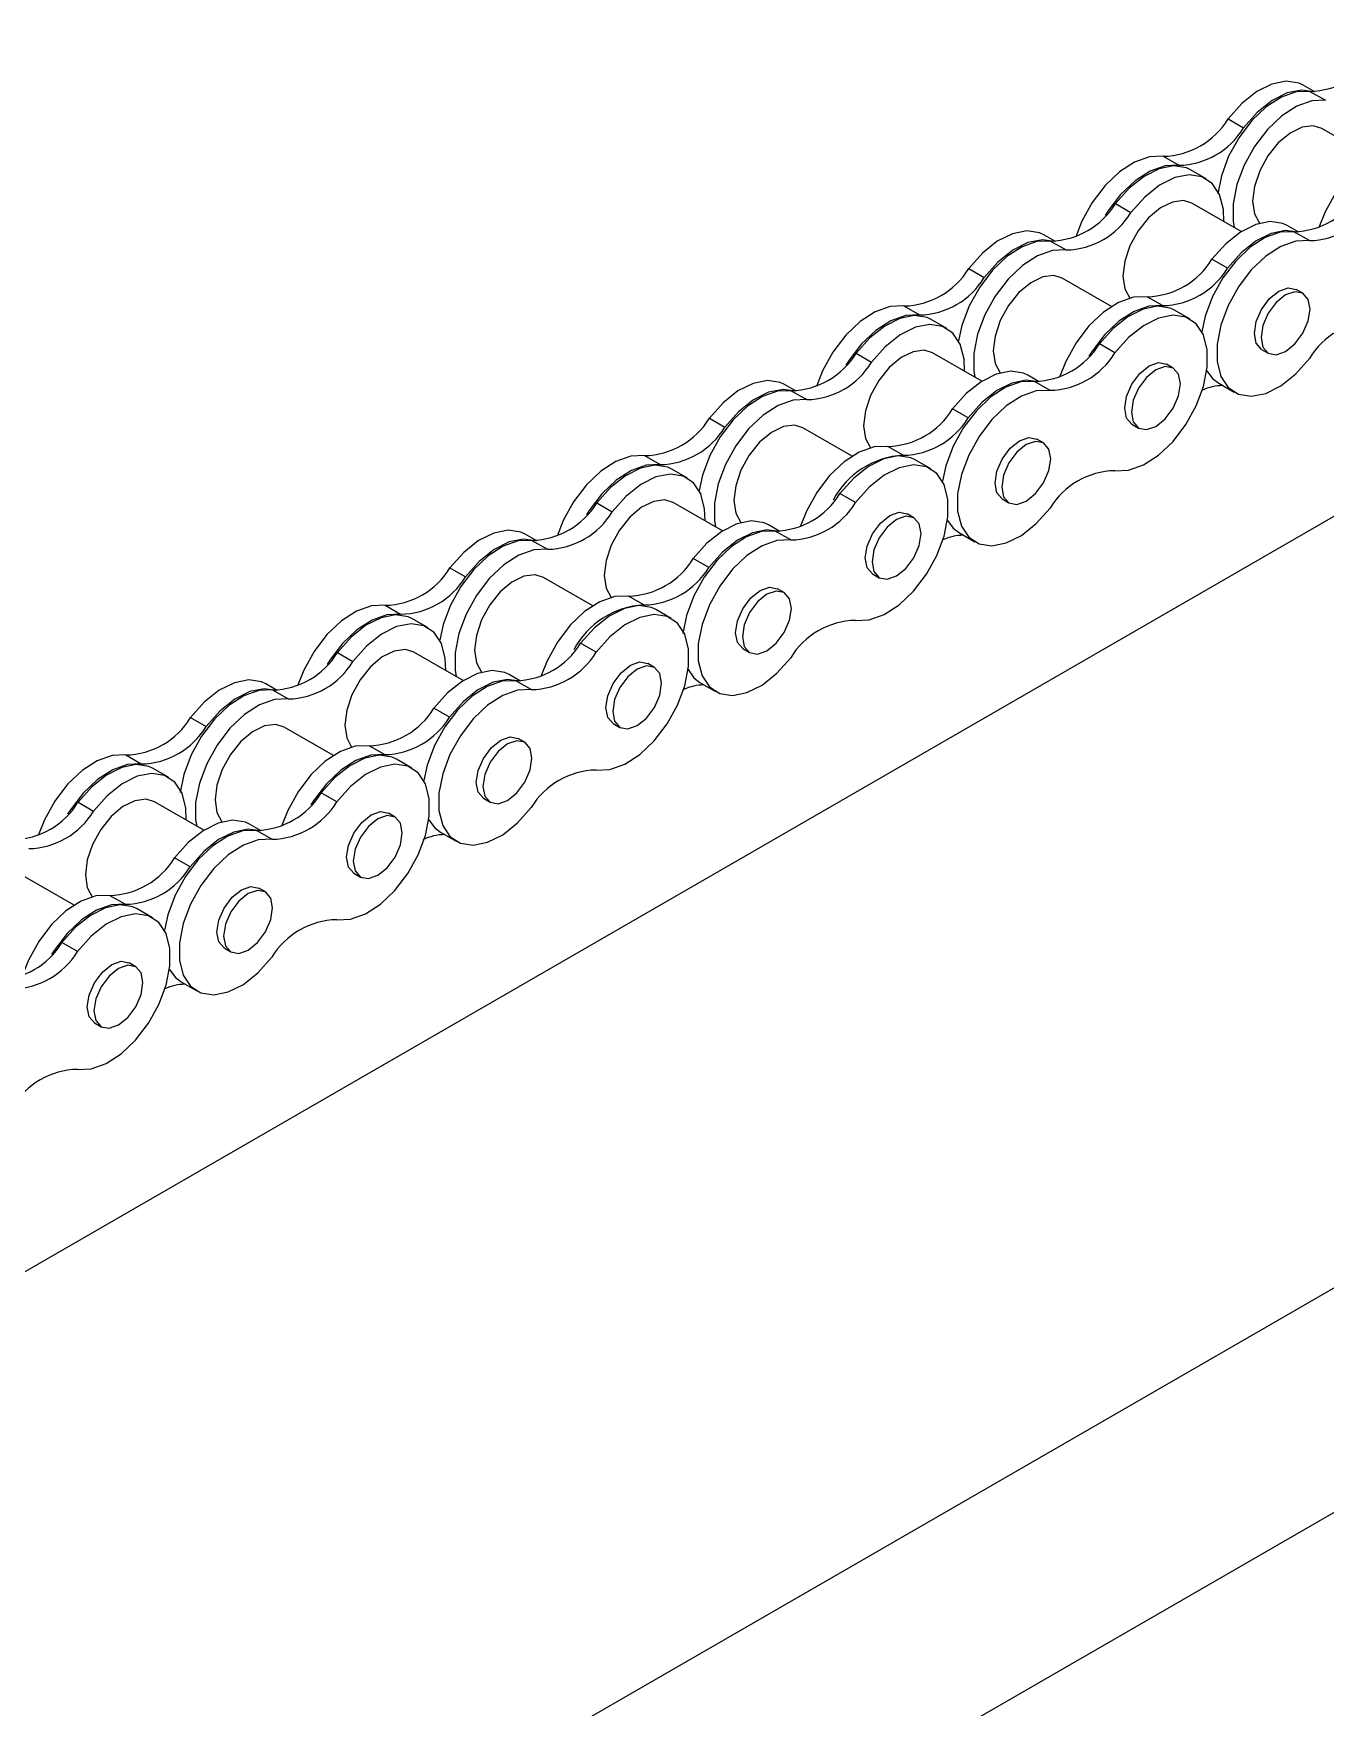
# Model space of a CAD drawing. Header units: metres. Extents: x 0 to 21025, y 0 to 14850.
# Drawn here: x 14184.5 to 14274, y 6069.7 to 6185.7 of the extents above; entities that cross this region are included whole.
import ezdxf

# ---------------------------------------------------------------- set-up
doc = ezdxf.new("R2010")
doc.units = ezdxf.units.M
doc.header["$LTSCALE"] = 25
doc.layers.add('SL4', color=4, linetype='Continuous')

msp = doc.modelspace()

# ---------------------------------------------------------------- linework, layer by layer
at = {"layer": 'SL4'}
for p, q in [((14157.984, 6031.479), (14826.202, 6417.233)), ((14838.051, 6408.52), (14164.72, 6019.813)), ((14111.687, 6058.206), (14670.129, 6380.588)), ((14273.267, 6181.658), (14272.467, 6182.119)), ((14272.935, 6181.686), (14274.009, 6181.065)), ((14267.262, 6179.776), (14268.337, 6179.156)), ((14277.151, 6177.152), (14273.744, 6179.119)), ((14262.772, 6177.184), (14263.847, 6176.563)), ((14265.744, 6175.632), (14264.669, 6176.252)), ((14259.464, 6173.909), (14260.539, 6173.289)), ((14268.171, 6171.968), (14264.764, 6173.935)), ((14272.151, 6171.933), (14271.351, 6172.395)), ((14255.306, 6171.289), (14254.507, 6171.751)), ((14254.974, 6171.317), (14256.049, 6170.697)), ((14272.894, 6171.341), (14271.819, 6171.961)), ((14267.221, 6169.431), (14266.146, 6170.052)), ((14249.302, 6169.408), (14250.377, 6168.787)), ((14259.191, 6166.784), (14255.784, 6168.75)), ((14272.444, 6167.698), (14271.978, 6167.967)), ((14244.812, 6166.816), (14245.886, 6166.195)), ((14262.731, 6166.839), (14261.656, 6167.46)), ((14264.628, 6165.908), (14263.553, 6166.528)), ((14247.783, 6165.264), (14246.709, 6165.884)), ((14259.423, 6163.565), (14258.348, 6164.185)), ((14241.504, 6163.541), (14242.579, 6162.92)), ((14250.21, 6161.599), (14246.803, 6163.566)), ((14269.58, 6163.812), (14270.046, 6163.544)), ((14254.19, 6161.565), (14253.391, 6162.027)), ((14263.464, 6162.514), (14262.998, 6162.783)), ((14237.346, 6160.921), (14236.546, 6161.382)), ((14237.014, 6160.949), (14238.088, 6160.328)), ((14254.933, 6160.972), (14253.858, 6161.593)), ((14266.614, 6161.458), (14267.689, 6160.838)), ((14249.261, 6159.063), (14248.186, 6159.683)), ((14231.341, 6159.039), (14232.416, 6158.419)), ((14241.23, 6156.415), (14237.823, 6158.382)), ((14260.6, 6158.628), (14261.065, 6158.359)), ((14244.771, 6156.471), (14243.696, 6157.091)), ((14254.483, 6157.33), (14254.018, 6157.598)), ((14226.851, 6156.447), (14227.926, 6155.827)), ((14246.668, 6155.539), (14245.593, 6156.16)), ((14229.823, 6154.895), (14228.748, 6155.516)), ((14241.463, 6153.196), (14240.388, 6153.817)), ((14223.543, 6153.173), (14224.618, 6152.552)), ((14232.25, 6151.231), (14228.843, 6153.198)), ((14251.619, 6153.444), (14252.085, 6153.175)), ((14236.23, 6151.197), (14235.43, 6151.658)), ((14245.503, 6152.145), (14245.037, 6152.414)), ((14219.385, 6150.552), (14218.586, 6151.014)), ((14219.053, 6150.58), (14220.128, 6149.96)), ((14236.973, 6150.604), (14235.898, 6151.225)), ((14248.654, 6151.09), (14249.728, 6150.47)), ((14231.3, 6148.695), (14230.225, 6149.315)), ((14213.381, 6148.671), (14214.456, 6148.05)), ((14223.27, 6146.047), (14219.863, 6148.014)), ((14242.639, 6148.26), (14243.105, 6147.991)), ((14226.81, 6146.102), (14225.735, 6146.723)), ((14236.523, 6146.961), (14236.057, 6147.23)), ((14208.891, 6146.079), (14209.965, 6145.458)), ((14228.707, 6145.171), (14227.632, 6145.791)), ((14211.862, 6144.527), (14210.788, 6145.147)), ((14223.502, 6142.828), (14222.427, 6143.448)), ((14205.583, 6142.804), (14206.658, 6142.184)), ((14214.289, 6140.863), (14210.882, 6142.829)), ((14227.543, 6141.777), (14227.077, 6142.046)), ((14233.659, 6143.076), (14234.125, 6142.807)), ((14218.269, 6140.828), (14217.47, 6141.29)), ((14219.012, 6140.236), (14217.937, 6140.856)), ((14201.425, 6140.184), (14200.625, 6140.646)), ((14201.093, 6140.212), (14202.167, 6139.592)), ((14230.693, 6140.722), (14231.768, 6140.101)), ((14213.34, 6138.326), (14212.265, 6138.947)), ((14195.42, 6138.302), (14196.495, 6137.682)), ((14205.309, 6135.678), (14201.902, 6137.645)), ((14224.679, 6137.891), (14225.144, 6137.623)), ((14208.85, 6135.734), (14207.775, 6136.355)), ((14218.562, 6136.593), (14218.097, 6136.862)), ((14190.93, 6135.71), (14192.005, 6135.09)), ((14210.747, 6134.803), (14209.672, 6135.423)), ((14193.902, 6134.158), (14192.827, 6134.779)), ((14205.542, 6132.459), (14204.467, 6133.08)), ((14187.622, 6132.436), (14188.697, 6131.815)), ((14196.329, 6130.494), (14192.922, 6132.461)), ((14209.582, 6131.409), (14209.116, 6131.677)), ((14215.698, 6132.707), (14216.164, 6132.438)), ((14200.309, 6130.46), (14199.509, 6130.921)), ((14201.052, 6129.867), (14199.977, 6130.488)), ((14212.733, 6130.353), (14213.807, 6129.733)), ((14195.379, 6127.958), (14194.304, 6128.578)), ((14187.349, 6125.31), (14183.942, 6127.277)), ((14206.718, 6127.523), (14207.184, 6127.254)), ((14190.889, 6125.366), (14189.814, 6125.986)), ((14200.602, 6126.225), (14200.136, 6126.493)), ((14192.786, 6124.434), (14191.711, 6125.055)), ((14187.581, 6122.091), (14186.506, 6122.712)), ((14197.738, 6122.339), (14198.204, 6122.07)), ((14191.622, 6121.04), (14191.156, 6121.309)), ((14194.772, 6119.985), (14195.847, 6119.364)), ((14188.758, 6117.155), (14189.223, 6116.886))]:
    msp.add_line(p, q, dxfattribs=at)
at = {"layer": 'SL4', "flags": 128}
for points in [[(14272.935, 6181.686), (14271.985, 6181.654), (14270.954, 6181.287), (14269.907, 6180.606), (14268.908, 6179.656), (14268.022, 6178.495), (14267.303, 6177.197), (14266.798, 6175.843), (14266.543, 6174.581)], [(14272.467, 6182.119), (14272.175, 6182.257), (14271.288, 6182.395), (14270.29, 6182.193), (14269.243, 6181.664), (14268.212, 6180.841), (14267.262, 6179.776)], [(14273.185, 6181.66), (14272.363, 6181.774), (14271.365, 6181.572), (14270.317, 6181.043), (14269.287, 6180.22), (14268.337, 6179.156)], [(14274.009, 6181.065), (14273.06, 6181.034), (14272.029, 6180.666), (14270.982, 6179.986), (14269.983, 6179.035), (14269.097, 6177.875), (14268.378, 6176.576), (14267.872, 6175.222), (14267.611, 6173.898), (14267.611, 6172.686), (14267.685, 6172.248)], [(14273.744, 6179.119), (14273.164, 6179.298), (14272.387, 6179.201), (14271.555, 6178.793), (14270.741, 6178.109), (14270.019, 6177.209), (14269.451, 6176.175), (14269.089, 6175.098), (14268.964, 6174.073)], [(14262.772, 6177.184), (14261.823, 6177.152), (14260.792, 6176.785), (14259.744, 6176.105), (14258.746, 6175.154), (14257.86, 6173.993), (14257.141, 6172.695), (14256.715, 6171.603)], [(14279.617, 6177.828), (14278.667, 6177.797), (14277.636, 6177.429), (14276.589, 6176.749), (14275.591, 6175.798), (14274.704, 6174.637), (14273.986, 6173.339), (14273.559, 6172.247)], [(14263.847, 6176.563), (14262.897, 6176.532), (14261.867, 6176.165), (14260.819, 6175.484), (14259.821, 6174.534), (14258.934, 6173.373), (14258.747, 6173.074)], [(14264.669, 6176.252), (14264.377, 6176.391), (14263.491, 6176.528), (14262.492, 6176.326), (14261.445, 6175.797), (14260.414, 6174.974), (14259.464, 6173.909)], [(14266.964, 6172.664), (14266.937, 6173.508), (14266.676, 6174.532), (14266.17, 6175.302), (14265.452, 6175.77), (14264.565, 6175.908), (14263.567, 6175.706), (14262.519, 6175.176), (14261.489, 6174.354), (14260.539, 6173.289)], [(14264.764, 6173.935), (14264.184, 6174.113), (14263.407, 6174.017), (14262.575, 6173.609), (14261.761, 6172.924), (14261.038, 6172.025), (14260.471, 6170.991), (14260.108, 6169.913), (14259.984, 6168.888)], [(14268.964, 6174.073), (14269.089, 6173.191), (14269.434, 6172.551)], [(14271.351, 6172.395), (14271.059, 6172.533), (14270.173, 6172.671), (14269.174, 6172.468), (14268.127, 6171.939), (14267.096, 6171.117), (14266.146, 6170.052)], [(14254.974, 6171.317), (14254.025, 6171.286), (14252.994, 6170.918), (14251.946, 6170.238), (14250.948, 6169.287), (14250.062, 6168.127), (14249.343, 6166.828), (14248.837, 6165.474), (14248.605, 6164.392)], [(14254.507, 6171.751), (14254.214, 6171.889), (14253.328, 6172.027), (14252.33, 6171.824), (14251.282, 6171.295), (14250.251, 6170.472), (14249.302, 6169.408)], [(14255.224, 6171.292), (14254.403, 6171.406), (14253.404, 6171.204), (14252.357, 6170.675), (14251.326, 6169.852), (14250.377, 6168.787)], [(14271.819, 6171.961), (14270.869, 6171.93), (14269.838, 6171.562), (14268.791, 6170.882), (14267.793, 6169.932), (14266.906, 6168.771), (14266.188, 6167.473), (14265.682, 6166.119), (14265.45, 6165.036)], [(14272.894, 6171.341), (14271.944, 6171.309), (14270.913, 6170.942), (14269.866, 6170.262), (14268.867, 6169.311), (14267.981, 6168.15), (14267.262, 6166.852), (14266.757, 6165.498), (14266.496, 6164.173), (14266.496, 6162.961), (14266.757, 6161.938), (14267.262, 6161.168), (14267.981, 6160.7), (14268.867, 6160.562), (14269.866, 6160.764), (14270.913, 6161.293), (14271.944, 6162.116), (14272.894, 6163.181)], [(14272.069, 6171.936), (14271.247, 6172.05), (14270.249, 6171.848), (14269.202, 6171.319), (14268.171, 6170.496), (14267.221, 6169.431)], [(14256.049, 6170.697), (14255.1, 6170.665), (14254.069, 6170.298), (14253.021, 6169.617), (14252.023, 6168.667), (14251.136, 6167.506), (14250.418, 6166.208), (14249.912, 6164.854), (14249.651, 6163.529), (14249.651, 6162.317), (14249.725, 6161.88)], [(14255.784, 6168.75), (14255.204, 6168.929), (14254.427, 6168.833), (14253.595, 6168.424), (14252.781, 6167.74), (14252.058, 6166.841), (14251.49, 6165.807), (14251.128, 6164.729), (14251.004, 6163.704)], [(14259.984, 6168.888), (14260.108, 6168.007), (14260.454, 6167.367)], [(14269.083, 6164.911), (14269.212, 6165.735), (14269.58, 6166.582), (14270.13, 6167.324), (14270.779, 6167.848), (14271.428, 6168.074), (14271.978, 6167.967)], [(14269.549, 6164.642), (14269.678, 6163.967), (14270.045, 6163.544), (14270.596, 6163.437), (14271.245, 6163.662), (14271.894, 6164.186), (14272.444, 6164.928), (14272.812, 6165.776), (14272.941, 6166.6), (14272.812, 6167.275), (14272.444, 6167.698), (14271.894, 6167.805), (14271.245, 6167.579), (14270.596, 6167.056), (14270.045, 6166.313), (14269.678, 6165.466), (14269.549, 6164.642)], [(14244.812, 6166.816), (14243.862, 6166.784), (14242.831, 6166.417), (14241.784, 6165.736), (14240.785, 6164.786), (14239.899, 6163.625), (14239.18, 6162.327), (14238.754, 6161.235)], [(14261.656, 6167.46), (14260.707, 6167.428), (14259.676, 6167.061), (14258.628, 6166.38), (14257.63, 6165.43), (14256.744, 6164.269), (14256.025, 6162.971), (14255.599, 6161.879)], [(14262.731, 6166.839), (14261.782, 6166.808), (14260.751, 6166.44), (14259.703, 6165.76), (14258.705, 6164.809), (14257.819, 6163.649), (14257.631, 6163.35)], [(14263.553, 6166.528), (14263.261, 6166.666), (14262.375, 6166.804), (14261.376, 6166.602), (14260.329, 6166.073), (14259.298, 6165.25), (14258.348, 6164.185)], [(14245.886, 6166.195), (14244.937, 6166.164), (14243.906, 6165.796), (14242.859, 6165.116), (14241.86, 6164.165), (14240.974, 6163.004), (14240.786, 6162.706)], [(14246.709, 6165.884), (14246.416, 6166.022), (14245.53, 6166.16), (14244.532, 6165.958), (14243.484, 6165.428), (14242.453, 6164.606), (14241.504, 6163.541)], [(14249.004, 6162.296), (14248.977, 6163.14), (14248.716, 6164.163), (14248.21, 6164.933), (14247.491, 6165.402), (14246.605, 6165.539), (14245.606, 6165.337), (14244.559, 6164.808), (14243.528, 6163.985), (14242.579, 6162.92)], [(14259.423, 6155.405), (14260.373, 6155.436), (14261.404, 6155.804), (14262.451, 6156.484), (14263.45, 6157.434), (14264.336, 6158.595), (14265.055, 6159.894), (14265.56, 6161.248), (14265.821, 6162.572), (14265.821, 6163.784), (14265.56, 6164.807), (14265.055, 6165.577), (14264.336, 6166.046), (14263.45, 6166.183), (14262.451, 6165.981), (14261.404, 6165.452), (14260.373, 6164.629), (14259.423, 6163.565)], [(14269.58, 6163.812), (14269.58, 6163.812), (14269.212, 6164.236), (14269.083, 6164.911)], [(14246.803, 6163.566), (14246.224, 6163.745), (14245.447, 6163.649), (14244.614, 6163.24), (14243.801, 6162.556), (14243.078, 6161.657), (14242.51, 6160.622), (14242.148, 6159.545), (14242.024, 6158.52)], [(14251.004, 6163.704), (14251.128, 6162.823), (14251.473, 6162.183)], [(14260.103, 6159.726), (14260.232, 6160.55), (14260.6, 6161.398), (14261.15, 6162.14), (14261.799, 6162.664), (14262.448, 6162.889), (14262.998, 6162.783)], [(14253.391, 6162.027), (14253.099, 6162.165), (14252.212, 6162.302), (14251.214, 6162.1), (14250.166, 6161.571), (14249.135, 6160.748), (14248.186, 6159.683)], [(14260.568, 6159.458), (14260.698, 6158.783), (14261.065, 6158.359), (14261.615, 6158.253), (14262.264, 6158.478), (14262.913, 6159.002), (14263.464, 6159.744), (14263.831, 6160.592), (14263.96, 6161.416), (14263.831, 6162.091), (14263.464, 6162.514), (14262.913, 6162.621), (14262.264, 6162.395), (14261.615, 6161.871), (14261.065, 6161.129), (14260.698, 6160.282), (14260.568, 6159.458)], [(14265.792, 6162.33), (14266.188, 6161.789), (14266.614, 6161.458)], [(14237.014, 6160.949), (14236.064, 6160.917), (14235.033, 6160.55), (14233.986, 6159.87), (14232.987, 6158.919), (14232.101, 6157.758), (14231.382, 6156.46), (14230.877, 6155.106), (14230.645, 6154.024)], [(14236.546, 6161.382), (14236.254, 6161.521), (14235.367, 6161.658), (14234.369, 6161.456), (14233.322, 6160.927), (14232.291, 6160.104), (14231.341, 6159.039)], [(14237.264, 6160.923), (14236.442, 6161.038), (14235.444, 6160.835), (14234.396, 6160.306), (14233.366, 6159.484), (14232.416, 6158.419)], [(14253.858, 6161.593), (14252.909, 6161.562), (14251.878, 6161.194), (14250.83, 6160.514), (14249.832, 6159.563), (14248.946, 6158.402), (14248.227, 6157.104), (14247.721, 6155.75), (14247.49, 6154.668)], [(14254.933, 6160.972), (14253.984, 6160.941), (14252.953, 6160.574), (14251.905, 6159.893), (14250.907, 6158.943), (14250.021, 6157.782), (14249.302, 6156.484), (14248.796, 6155.13), (14248.535, 6153.805), (14248.535, 6152.593), (14248.796, 6151.57), (14249.302, 6150.8), (14250.021, 6150.331), (14250.907, 6150.194), (14251.905, 6150.396), (14252.953, 6150.925), (14253.984, 6151.748), (14254.933, 6152.813)], [(14254.108, 6161.568), (14253.287, 6161.682), (14252.289, 6161.48), (14251.241, 6160.95), (14250.21, 6160.128), (14249.261, 6159.063)], [(14238.088, 6160.328), (14237.139, 6160.297), (14236.108, 6159.929), (14235.061, 6159.249), (14234.062, 6158.299), (14233.176, 6157.138), (14232.457, 6155.84), (14231.951, 6154.486), (14231.69, 6153.161), (14231.69, 6151.949), (14231.764, 6151.511)], [(14260.6, 6158.628), (14260.6, 6158.628), (14260.232, 6159.051), (14260.103, 6159.726)], [(14237.823, 6158.382), (14237.243, 6158.561), (14236.466, 6158.465), (14235.634, 6158.056), (14234.82, 6157.372), (14234.098, 6156.473), (14233.53, 6155.438), (14233.168, 6154.361), (14233.043, 6153.336)], [(14242.024, 6158.52), (14242.148, 6157.639), (14242.493, 6156.999)], [(14243.696, 6157.091), (14242.746, 6157.06), (14241.715, 6156.692), (14240.668, 6156.012), (14239.67, 6155.062), (14238.783, 6153.901), (14238.065, 6152.603), (14237.638, 6151.511)], [(14251.123, 6154.542), (14251.252, 6155.366), (14251.619, 6156.214), (14252.17, 6156.956), (14252.819, 6157.48), (14253.468, 6157.705), (14254.018, 6157.598)], [(14251.588, 6154.273), (14251.717, 6153.598), (14252.085, 6153.175), (14252.635, 6153.068), (14253.284, 6153.294), (14253.933, 6153.818), (14254.483, 6154.56), (14254.851, 6155.407), (14254.98, 6156.231), (14254.851, 6156.906), (14254.483, 6157.33), (14253.933, 6157.436), (14253.284, 6157.211), (14252.635, 6156.687), (14252.085, 6155.945), (14251.717, 6155.097), (14251.588, 6154.273)], [(14226.851, 6156.447), (14225.902, 6156.416), (14224.871, 6156.048), (14223.823, 6155.368), (14222.825, 6154.417), (14221.939, 6153.257), (14221.22, 6151.958), (14220.794, 6150.866)], [(14245.593, 6156.16), (14245.301, 6156.298), (14244.414, 6156.436), (14243.416, 6156.233), (14242.368, 6155.704), (14241.337, 6154.881), (14240.388, 6153.817)], [(14227.926, 6155.827), (14226.976, 6155.795), (14225.946, 6155.428), (14224.898, 6154.747), (14223.9, 6153.797), (14223.013, 6152.636), (14222.826, 6152.338)], [(14228.748, 6155.516), (14228.456, 6155.654), (14227.57, 6155.791), (14226.571, 6155.589), (14225.524, 6155.06), (14224.493, 6154.237), (14223.543, 6153.173)], [(14231.043, 6151.927), (14231.016, 6152.772), (14230.755, 6153.795), (14230.249, 6154.565), (14229.531, 6155.033), (14228.644, 6155.171), (14227.646, 6154.969), (14226.598, 6154.44), (14225.568, 6153.617), (14224.618, 6152.552)], [(14241.463, 6145.036), (14242.412, 6145.068), (14243.443, 6145.435), (14244.491, 6146.116), (14245.489, 6147.066), (14246.375, 6148.227), (14247.094, 6149.525), (14247.6, 6150.879), (14247.861, 6152.204), (14247.861, 6153.416), (14247.6, 6154.439), (14247.094, 6155.209), (14246.375, 6155.678), (14245.489, 6155.815), (14244.491, 6155.613), (14243.443, 6155.084), (14242.412, 6154.261), (14241.463, 6153.196)], [(14251.619, 6153.444), (14251.619, 6153.444), (14251.252, 6153.867), (14251.123, 6154.542)], [(14228.843, 6153.198), (14228.263, 6153.377), (14227.486, 6153.28), (14226.654, 6152.872), (14225.84, 6152.188), (14225.117, 6151.288), (14224.55, 6150.254), (14224.187, 6149.177), (14224.063, 6148.152)], [(14233.043, 6153.336), (14233.168, 6152.455), (14233.513, 6151.815)], [(14242.142, 6149.358), (14242.271, 6150.182), (14242.639, 6151.03), (14243.189, 6151.772), (14243.838, 6152.296), (14244.487, 6152.521), (14245.037, 6152.414)], [(14218.586, 6151.014), (14218.293, 6151.152), (14217.407, 6151.29), (14216.409, 6151.088), (14215.361, 6150.558), (14214.33, 6149.736), (14213.381, 6148.671)], [(14235.43, 6151.658), (14235.138, 6151.796), (14234.252, 6151.934), (14233.253, 6151.732), (14232.206, 6151.203), (14231.175, 6150.38), (14230.225, 6149.315)], [(14236.148, 6151.199), (14235.326, 6151.313), (14234.328, 6151.111), (14233.281, 6150.582), (14232.25, 6149.759), (14231.3, 6148.695)], [(14242.608, 6149.089), (14242.737, 6148.414), (14243.105, 6147.991), (14243.655, 6147.884), (14244.304, 6148.11), (14244.953, 6148.634), (14245.503, 6149.376), (14245.871, 6150.223), (14246, 6151.047), (14245.871, 6151.722), (14245.503, 6152.145), (14244.953, 6152.252), (14244.304, 6152.027), (14243.655, 6151.503), (14243.105, 6150.761), (14242.737, 6149.913), (14242.608, 6149.089)], [(14247.831, 6151.961), (14248.227, 6151.42), (14248.654, 6151.09)], [(14219.053, 6150.58), (14218.104, 6150.549), (14217.073, 6150.182), (14216.025, 6149.501), (14215.027, 6148.551), (14214.141, 6147.39), (14213.422, 6146.092), (14212.916, 6144.738), (14212.684, 6143.656)], [(14219.303, 6150.555), (14218.482, 6150.669), (14217.483, 6150.467), (14216.436, 6149.938), (14215.405, 6149.115), (14214.456, 6148.05)], [(14235.898, 6151.225), (14234.948, 6151.193), (14233.917, 6150.826), (14232.87, 6150.145), (14231.872, 6149.195), (14230.985, 6148.034), (14230.267, 6146.736), (14229.761, 6145.382), (14229.507, 6144.12)], [(14236.973, 6150.604), (14236.023, 6150.573), (14234.992, 6150.205), (14233.945, 6149.525), (14232.946, 6148.574), (14232.06, 6147.414), (14231.341, 6146.115), (14230.836, 6144.761), (14230.575, 6143.437), (14230.575, 6142.225), (14230.836, 6141.201), (14231.341, 6140.431), (14232.06, 6139.963), (14232.946, 6139.825), (14233.945, 6140.028), (14234.992, 6140.557), (14236.023, 6141.38), (14236.973, 6142.444)], [(14220.128, 6149.96), (14219.179, 6149.929), (14218.148, 6149.561), (14217.1, 6148.881), (14216.102, 6147.93), (14215.215, 6146.769), (14214.497, 6145.471), (14213.991, 6144.117), (14213.73, 6142.793), (14213.73, 6141.58), (14213.804, 6141.143)], [(14242.639, 6148.26), (14242.639, 6148.26), (14242.271, 6148.683), (14242.142, 6149.358)], [(14219.863, 6148.014), (14219.283, 6148.193), (14218.506, 6148.096), (14217.674, 6147.688), (14216.86, 6147.003), (14216.137, 6146.104), (14215.569, 6145.07), (14215.207, 6143.992), (14215.083, 6142.968)], [(14224.063, 6148.152), (14224.187, 6147.27), (14224.533, 6146.63)], [(14225.735, 6146.723), (14224.786, 6146.691), (14223.755, 6146.324), (14222.707, 6145.644), (14221.709, 6144.693), (14220.823, 6143.532), (14220.104, 6142.234), (14219.678, 6141.142)], [(14233.162, 6144.174), (14233.291, 6144.998), (14233.659, 6145.845), (14234.209, 6146.588), (14234.858, 6147.111), (14235.507, 6147.337), (14236.057, 6147.23)], [(14233.628, 6143.905), (14233.757, 6143.23), (14234.124, 6142.807), (14234.675, 6142.7), (14235.324, 6142.926), (14235.973, 6143.449), (14236.523, 6144.191), (14236.891, 6145.039), (14237.02, 6145.863), (14236.891, 6146.538), (14236.523, 6146.961), (14235.973, 6147.068), (14235.324, 6146.843), (14234.675, 6146.319), (14234.124, 6145.577), (14233.757, 6144.729), (14233.628, 6143.905)], [(14208.891, 6146.079), (14207.941, 6146.047), (14206.91, 6145.68), (14205.863, 6145), (14204.864, 6144.049), (14203.978, 6142.888), (14203.259, 6141.59), (14202.833, 6140.498)], [(14227.632, 6145.791), (14227.34, 6145.93), (14226.454, 6146.067), (14225.455, 6145.865), (14224.408, 6145.336), (14223.377, 6144.513), (14222.427, 6143.448)], [(14209.965, 6145.458), (14209.016, 6145.427), (14207.985, 6145.059), (14206.938, 6144.379), (14205.939, 6143.429), (14205.053, 6142.268), (14204.865, 6141.969)], [(14210.788, 6145.147), (14210.495, 6145.286), (14209.609, 6145.423), (14208.611, 6145.221), (14207.563, 6144.692), (14206.532, 6143.869), (14205.583, 6142.804)], [(14213.083, 6141.559), (14213.056, 6142.403), (14212.795, 6143.427), (14212.289, 6144.197), (14211.57, 6144.665), (14210.684, 6144.803), (14209.685, 6144.6), (14208.638, 6144.071), (14207.607, 6143.248), (14206.658, 6142.184)], [(14223.502, 6134.668), (14224.452, 6134.699), (14225.483, 6135.067), (14226.53, 6135.747), (14227.529, 6136.698), (14228.415, 6137.859), (14229.134, 6139.157), (14229.639, 6140.511), (14229.9, 6141.835), (14229.9, 6143.047), (14229.639, 6144.071), (14229.134, 6144.841), (14228.415, 6145.309), (14227.529, 6145.447), (14226.53, 6145.245), (14225.483, 6144.715), (14224.452, 6143.893), (14223.502, 6142.828)], [(14233.659, 6143.076), (14233.659, 6143.076), (14233.291, 6143.499), (14233.162, 6144.174)], [(14210.882, 6142.829), (14210.303, 6143.008), (14209.526, 6142.912), (14208.693, 6142.503), (14207.88, 6141.819), (14207.157, 6140.92), (14206.589, 6139.886), (14206.227, 6138.808), (14206.103, 6137.783)], [(14215.083, 6142.968), (14215.207, 6142.086), (14215.552, 6141.446)], [(14224.182, 6138.99), (14224.311, 6139.814), (14224.679, 6140.661), (14225.229, 6141.403), (14225.878, 6141.927), (14226.527, 6142.153), (14227.077, 6142.046)], [(14200.625, 6140.646), (14200.333, 6140.784), (14199.446, 6140.921), (14198.448, 6140.719), (14197.401, 6140.19), (14196.37, 6139.367), (14195.42, 6138.302)], [(14217.937, 6140.856), (14216.988, 6140.825), (14215.957, 6140.457), (14214.909, 6139.777), (14213.911, 6138.826), (14213.025, 6137.666), (14212.306, 6136.367), (14211.8, 6135.013), (14211.569, 6133.931)], [(14217.47, 6141.29), (14217.178, 6141.428), (14216.291, 6141.566), (14215.293, 6141.363), (14214.245, 6140.834), (14213.214, 6140.011), (14212.265, 6138.947)], [(14218.187, 6140.831), (14217.366, 6140.945), (14216.368, 6140.743), (14215.32, 6140.214), (14214.289, 6139.391), (14213.34, 6138.326)], [(14224.647, 6138.721), (14224.777, 6138.046), (14225.144, 6137.623), (14225.694, 6137.516), (14226.343, 6137.741), (14226.992, 6138.265), (14227.543, 6139.007), (14227.91, 6139.855), (14228.039, 6140.679), (14227.91, 6141.354), (14227.543, 6141.777), (14226.992, 6141.884), (14226.343, 6141.658), (14225.694, 6141.135), (14225.144, 6140.392), (14224.777, 6139.545), (14224.647, 6138.721)], [(14229.82, 6141.692), (14230.267, 6141.052), (14230.693, 6140.722)], [(14201.093, 6140.212), (14200.143, 6140.181), (14199.112, 6139.813), (14198.065, 6139.133), (14197.066, 6138.182), (14196.18, 6137.022), (14195.461, 6135.723), (14194.956, 6134.369), (14194.701, 6133.107)], [(14201.343, 6140.187), (14200.521, 6140.301), (14199.523, 6140.099), (14198.475, 6139.57), (14197.445, 6138.747), (14196.495, 6137.682)], [(14219.012, 6140.236), (14218.063, 6140.204), (14217.032, 6139.837), (14215.984, 6139.156), (14214.986, 6138.206), (14214.1, 6137.045), (14213.381, 6135.747), (14212.875, 6134.393), (14212.614, 6133.068), (14212.614, 6131.856), (14212.875, 6130.833), (14213.381, 6130.063), (14214.1, 6129.595), (14214.986, 6129.457), (14215.984, 6129.659), (14217.032, 6130.188), (14218.063, 6131.011), (14219.012, 6132.076)], [(14202.167, 6139.592), (14201.218, 6139.56), (14200.187, 6139.193), (14199.14, 6138.512), (14198.141, 6137.562), (14197.255, 6136.401), (14196.536, 6135.103), (14196.03, 6133.749), (14195.769, 6132.424), (14195.769, 6131.212), (14195.843, 6130.775)], [(14224.679, 6137.891), (14224.679, 6137.891), (14224.311, 6138.315), (14224.182, 6138.99)], [(14201.902, 6137.645), (14201.322, 6137.824), (14200.545, 6137.728), (14199.713, 6137.319), (14198.899, 6136.635), (14198.177, 6135.736), (14197.609, 6134.702), (14197.247, 6133.624), (14197.122, 6132.599)], [(14206.103, 6137.783), (14206.227, 6136.902), (14206.572, 6136.262)], [(14207.775, 6136.355), (14206.825, 6136.323), (14205.794, 6135.956), (14204.747, 6135.275), (14203.749, 6134.325), (14202.862, 6133.164), (14202.144, 6131.866), (14201.717, 6130.774)], [(14215.202, 6133.805), (14215.331, 6134.629), (14215.698, 6135.477), (14216.249, 6136.219), (14216.898, 6136.743), (14217.547, 6136.969), (14218.097, 6136.862)], [(14215.667, 6133.537), (14215.796, 6132.862), (14216.164, 6132.438), (14216.714, 6132.332), (14217.363, 6132.557), (14218.012, 6133.081), (14218.562, 6133.823), (14218.93, 6134.671), (14219.059, 6135.495), (14218.93, 6136.17), (14218.562, 6136.593), (14218.012, 6136.7), (14217.363, 6136.474), (14216.714, 6135.95), (14216.164, 6135.208), (14215.796, 6134.361), (14215.667, 6133.537)], [(14190.93, 6135.71), (14189.981, 6135.679), (14188.95, 6135.311), (14187.902, 6134.631), (14186.904, 6133.681), (14186.018, 6132.52), (14185.299, 6131.222), (14184.873, 6130.13)], [(14192.005, 6135.09), (14191.055, 6135.058), (14190.025, 6134.691), (14188.977, 6134.011), (14187.979, 6133.06), (14187.092, 6131.899), (14186.905, 6131.601)], [(14192.827, 6134.779), (14192.535, 6134.917), (14191.649, 6135.055), (14190.65, 6134.852), (14189.603, 6134.323), (14188.572, 6133.501), (14187.622, 6132.436)], [(14208.85, 6135.734), (14207.9, 6135.703), (14206.869, 6135.335), (14205.822, 6134.655), (14204.823, 6133.704), (14203.937, 6132.544), (14203.75, 6132.245)], [(14209.672, 6135.423), (14209.38, 6135.561), (14208.493, 6135.699), (14207.495, 6135.497), (14206.447, 6134.967), (14205.416, 6134.145), (14204.467, 6133.08)], [(14205.542, 6124.3), (14206.491, 6124.331), (14207.522, 6124.699), (14208.57, 6125.379), (14209.568, 6126.329), (14210.454, 6127.49), (14211.173, 6128.788), (14211.679, 6130.142), (14211.94, 6131.467), (14211.94, 6132.679), (14211.679, 6133.702), (14211.173, 6134.472), (14210.454, 6134.941), (14209.568, 6135.078), (14208.57, 6134.876), (14207.522, 6134.347), (14206.491, 6133.524), (14205.542, 6132.459)], [(14195.122, 6131.191), (14195.095, 6132.035), (14194.834, 6133.058), (14194.328, 6133.828), (14193.61, 6134.297), (14192.723, 6134.434), (14191.725, 6134.232), (14190.677, 6133.703), (14189.647, 6132.88), (14188.697, 6131.815)], [(14215.698, 6132.707), (14215.698, 6132.707), (14215.331, 6133.13), (14215.202, 6133.805)], [(14192.922, 6132.461), (14192.342, 6132.64), (14191.565, 6132.544), (14190.733, 6132.135), (14189.919, 6131.451), (14189.196, 6130.552), (14188.629, 6129.517), (14188.266, 6128.44), (14188.142, 6127.415)], [(14197.122, 6132.599), (14197.247, 6131.718), (14197.592, 6131.078)], [(14206.221, 6128.621), (14206.35, 6129.445), (14206.718, 6130.293), (14207.268, 6131.035), (14207.917, 6131.559), (14208.566, 6131.784), (14209.116, 6131.677)], [(14199.977, 6130.488), (14199.027, 6130.456), (14197.996, 6130.089), (14196.949, 6129.409), (14195.951, 6128.458), (14195.064, 6127.297), (14194.346, 6125.999), (14193.84, 6124.645), (14193.608, 6123.563)], [(14199.509, 6130.921), (14199.217, 6131.06), (14198.331, 6131.197), (14197.332, 6130.995), (14196.285, 6130.466), (14195.254, 6129.643), (14194.304, 6128.578)], [(14200.227, 6130.462), (14199.405, 6130.577), (14198.407, 6130.374), (14197.36, 6129.845), (14196.329, 6129.023), (14195.379, 6127.958)], [(14206.687, 6128.352), (14206.816, 6127.677), (14207.184, 6127.254), (14207.734, 6127.147), (14208.383, 6127.373), (14209.032, 6127.897), (14209.582, 6128.639), (14209.95, 6129.487), (14210.079, 6130.311), (14209.95, 6130.985), (14209.582, 6131.409), (14209.032, 6131.516), (14208.383, 6131.29), (14207.734, 6130.766), (14207.184, 6130.024), (14206.816, 6129.176), (14206.687, 6128.352)], [(14211.91, 6131.224), (14212.306, 6130.683), (14212.733, 6130.353)], [(14201.052, 6129.867), (14200.102, 6129.836), (14199.071, 6129.468), (14198.024, 6128.788), (14197.025, 6127.838), (14196.139, 6126.677), (14195.42, 6125.379), (14194.915, 6124.025), (14194.654, 6122.7), (14194.654, 6121.488), (14194.915, 6120.465), (14195.42, 6119.695), (14196.139, 6119.226), (14197.025, 6119.089), (14198.024, 6119.291), (14199.071, 6119.82), (14200.102, 6120.643), (14201.052, 6121.708)], [(14206.718, 6127.523), (14206.718, 6127.523), (14206.35, 6127.946), (14206.221, 6128.621)], [(14188.142, 6127.415), (14188.266, 6126.534), (14188.612, 6125.894)], [(14189.814, 6125.986), (14188.865, 6125.955), (14187.834, 6125.587), (14186.786, 6124.907), (14185.788, 6123.956), (14184.902, 6122.796), (14184.183, 6121.497), (14183.816, 6120.583)], [(14197.241, 6123.437), (14197.37, 6124.261), (14197.738, 6125.109), (14198.288, 6125.851), (14198.937, 6126.375), (14199.586, 6126.6), (14200.136, 6126.493)], [(14197.707, 6123.168), (14197.836, 6122.493), (14198.203, 6122.07), (14198.754, 6121.963), (14199.403, 6122.189), (14200.052, 6122.713), (14200.602, 6123.455), (14200.97, 6124.302), (14201.099, 6125.126), (14200.97, 6125.801), (14200.602, 6126.224), (14200.052, 6126.331), (14199.403, 6126.106), (14198.754, 6125.582), (14198.203, 6124.84), (14197.836, 6123.992), (14197.707, 6123.168)], [(14190.889, 6125.366), (14189.94, 6125.334), (14188.909, 6124.967), (14187.861, 6124.286), (14186.863, 6123.336), (14185.977, 6122.175), (14185.789, 6121.877)], [(14191.711, 6125.055), (14191.419, 6125.193), (14190.533, 6125.33), (14189.534, 6125.128), (14188.487, 6124.599), (14187.456, 6123.776), (14186.506, 6122.712)], [(14187.581, 6113.931), (14188.531, 6113.963), (14189.562, 6114.33), (14190.609, 6115.011), (14191.608, 6115.961), (14192.494, 6117.122), (14193.213, 6118.42), (14193.718, 6119.774), (14193.979, 6121.099), (14193.979, 6122.311), (14193.718, 6123.334), (14193.213, 6124.104), (14192.494, 6124.572), (14191.608, 6124.71), (14190.609, 6124.508), (14189.562, 6123.979), (14188.531, 6123.156), (14187.581, 6122.091)], [(14197.738, 6122.339), (14197.738, 6122.339), (14197.37, 6122.762), (14197.241, 6123.437)], [(14188.261, 6118.253), (14188.39, 6119.077), (14188.758, 6119.924), (14189.308, 6120.667), (14189.957, 6121.19), (14190.606, 6121.416), (14191.156, 6121.309)], [(14188.726, 6117.984), (14188.856, 6117.309), (14189.223, 6116.886), (14189.773, 6116.779), (14190.422, 6117.005), (14191.071, 6117.528), (14191.622, 6118.271), (14191.989, 6119.118), (14192.118, 6119.942), (14191.989, 6120.617), (14191.622, 6121.04), (14191.071, 6121.147), (14190.422, 6120.922), (14189.773, 6120.398), (14189.223, 6119.656), (14188.856, 6118.808), (14188.726, 6117.984)], [(14193.95, 6120.856), (14194.346, 6120.315), (14194.772, 6119.985)], [(14188.758, 6117.155), (14188.758, 6117.155), (14188.39, 6117.578), (14188.261, 6118.253)]]:
    msp.add_lwpolyline(points, dxfattribs=at)
at = {"layer": 'SL4'}
for centre, radius, start, end in [((14272.825, 6187.061), 5.376, 271.17027, 328.82435), ((14262.662, 6182.559), 5.376, 271.17027, 328.82435), ((14263.737, 6181.939), 5.376, 271.17027, 328.82435), ((14271.709, 6177.337), 5.376, 271.17027, 328.82435), ((14254.864, 6176.692), 5.376, 271.17027, 328.82435), ((14272.784, 6176.716), 5.376, 271.17027, 328.82435), ((14255.939, 6176.072), 5.376, 271.17027, 328.82435), ((14261.547, 6172.835), 5.376, 271.17027, 328.82435), ((14244.702, 6172.191), 5.376, 271.17027, 328.82435), ((14245.777, 6171.57), 5.376, 271.17027, 328.82435), ((14262.621, 6172.214), 5.376, 271.17027, 328.82435), ((14277.494, 6160.398), 5.376, 91.17027, 148.82435), ((14253.749, 6166.968), 5.376, 271.17027, 328.82435), ((14236.904, 6166.324), 5.376, 271.17027, 328.82435), ((14237.979, 6165.704), 5.376, 271.17027, 328.82435), ((14254.823, 6166.348), 5.376, 271.17027, 328.82435), ((14266.918, 6157.853), 3.446, 90.4844, 114.65226), ((14243.586, 6162.467), 5.376, 271.17027, 328.82435), ((14226.741, 6161.822), 5.376, 271.17027, 328.82435), ((14227.816, 6161.202), 5.376, 271.17027, 328.82435), ((14244.661, 6161.846), 5.376, 271.17027, 328.82435), ((14245.088, 6150.624), 5.855, 93.11014, 152.07323), ((14259.533, 6150.03), 5.376, 91.17027, 148.82435), ((14235.788, 6156.6), 5.376, 271.17027, 328.82435), ((14218.943, 6155.956), 5.376, 271.17027, 328.82435), ((14220.018, 6155.335), 5.376, 271.17027, 328.82435), ((14236.863, 6155.979), 5.376, 271.17027, 328.82435), ((14248.958, 6147.485), 3.446, 90.48436, 114.6516), ((14225.626, 6152.098), 5.376, 271.17027, 328.82435), ((14208.781, 6151.454), 5.376, 271.17027, 328.82435), ((14209.856, 6150.834), 5.376, 271.17027, 328.82435), ((14226.7, 6151.478), 5.376, 271.17027, 328.82435), ((14227.128, 6140.256), 5.855, 93.11014, 152.07323), ((14241.573, 6139.661), 5.376, 91.17027, 148.82435), ((14217.828, 6146.231), 5.376, 271.17027, 328.82435), ((14200.983, 6145.587), 5.376, 271.17027, 328.82435), ((14202.058, 6144.967), 5.376, 271.17027, 328.82435), ((14218.902, 6145.611), 5.376, 271.17027, 328.82435), ((14230.997, 6137.116), 3.446, 90.48434, 114.65128), ((14207.665, 6141.73), 5.376, 271.17027, 328.82435), ((14190.82, 6141.086), 5.376, 271.17027, 328.82435), ((14191.895, 6140.465), 5.376, 271.17027, 328.82435), ((14208.74, 6141.109), 5.376, 271.17027, 328.82435), ((14223.612, 6129.293), 5.376, 91.17027, 148.82435), ((14199.867, 6135.863), 5.376, 271.17027, 328.82435), ((14183.022, 6135.219), 5.376, 271.17027, 328.82435), ((14184.097, 6134.598), 5.376, 271.17027, 328.82435), ((14200.942, 6135.243), 5.376, 271.17027, 328.82435), ((14213.042, 6126.706), 3.488, 90.56121, 116.02926), ((14189.705, 6131.361), 5.376, 271.17027, 328.82435), ((14190.779, 6130.741), 5.376, 271.17027, 328.82435), ((14205.652, 6118.924), 5.376, 91.17027, 148.82435), ((14181.907, 6125.495), 5.376, 271.17027, 328.82435), ((14182.981, 6124.874), 5.376, 271.17027, 328.82435), ((14195.076, 6116.38), 3.446, 90.48438, 114.65192), ((14187.691, 6108.556), 5.376, 91.17027, 148.82435)]:
    msp.add_arc(centre, radius, start, end, dxfattribs=at)

doc.saveas('drawing.dxf')
